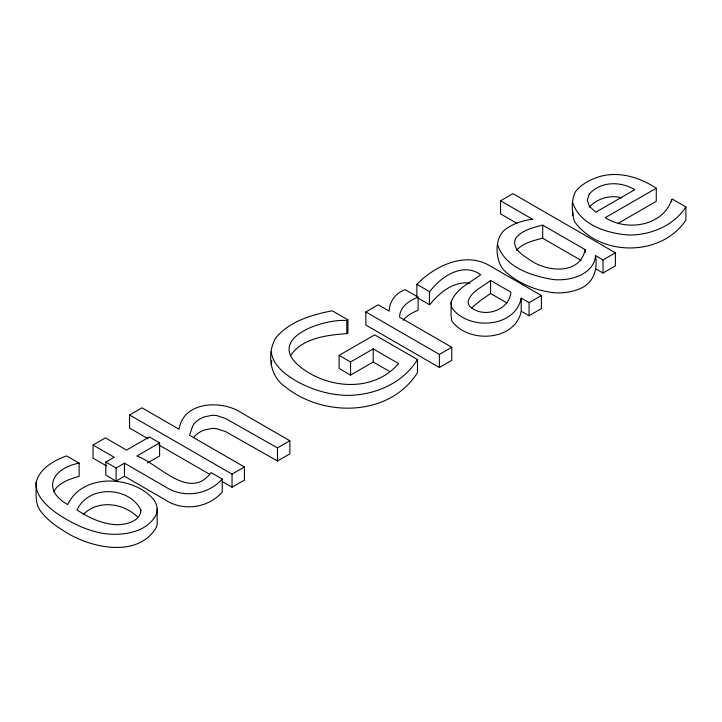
<?xml version="1.0" encoding="UTF-8"?>
<svg xmlns="http://www.w3.org/2000/svg" width="722" height="722" viewBox="0 0 722 722"><rect width="100%" height="100%" fill="white"/><g stroke="black" fill="none" stroke-linecap="round" stroke-linejoin="round"><path stroke-width="1.08" d="M595.497 268.71L603.005 273.042L615.379 265.895L615.379 252.799L603.005 259.947L595.497 255.615C598.141 271.03 592.41 285.226 576.661 289.892A33.383 19.277 0 0 1 553.485 292.663C534.948 290.47 516.51 282.789 503.216 269.487C495.373 259.658 494.444 239.984 503.748 230.76A47.246 27.274 0 0 1 532.421 219.19M656.271 188.216L605.307 217.638C626.813 231.735 663.166 226.067 671.677 199.543L672.399 199.128L685.9 206.916L685.9 220.011C661.65 257.104 599.531 257.005 574.342 221.257C571.761 211.808 570.967 200.508 575.569 191.574C581.824 183.65 591.264 179.065 600.767 176.24C620.008 171.222 640.089 177.594 656.271 188.216L656.271 201.312L617.806 223.522M572.681 215.544L572.934 212.178M389.781 371.568L373.211 362.002L350.558 375.079L339.105 368.464L339.105 355.368L374.655 334.837L417.46 359.547L417.46 372.642C389.681 416.829 323.429 417.713 285.244 386.812C269.541 376.225 266.589 353.004 276.021 337.499C290 321.091 311.796 314.828 332.192 310.776L347.923 319.855L347.923 332.959L346.804 333.6C327.093 335.152 302.013 337.896 290.425 355.874M271.219 364.854L271.77 360.756M595.497 255.615C595.027 266.21 585.948 273.467 576.661 276.797A33.383 19.277 0 0 1 553.485 279.567C532.267 276.147 505.274 267.672 497.783 245.272M521.23 298.114C515.219 328.32 467.621 330.703 451.728 307.635L451.079 302.455C455.447 288.782 470.23 282.871 480.662 274.694C463.244 261.978 440.962 276.418 430.168 291.156L429.437 291.58L416.865 284.315C435.357 265.398 466.159 250.742 491.068 266.49L541.374 295.533L541.374 308.628L529.064 315.731L521.23 311.209L521.23 298.114L529.064 302.635L541.374 295.533M521.23 311.209C515.219 341.425 467.621 343.807 451.728 320.73L451.079 315.55L451.079 302.455M585.091 249.604C580.064 275.434 546.392 271.905 529.984 259.983C523.161 255.462 510.716 248.151 515.815 238.143C522.177 229.939 533.152 227.565 542.691 225.129L585.091 249.604L585.091 252.88M157.179 509.055L157.179 522.15A44.114 25.469 0 0 1 156.494 527.159C138.588 558.079 92.118 548.332 66.902 532.836C56.939 526.798 47.056 520.093 40.17 510.499C34.43 502.214 36.461 491.944 36.1 482.504C39.593 468.352 53.816 460.573 66.577 455.916L79.149 463.172L79.149 476.267C69.835 479.092 58.933 482.458 53.78 491.456M417.46 359.547C402.84 383.581 374.041 395.521 346.677 395.394C328.727 394.934 311.209 389.519 295.65 380.684C284.829 374.068 272.907 365.305 271.219 351.749M685.9 206.916C673.924 225.517 651.325 234.903 629.737 235.047C608.05 233.811 579.937 225.228 572.681 202.449M516.483 250.471C522.899 242.827 533.477 240.607 542.691 238.224L581.237 260.48M403.111 320.333C406.811 315.361 412.578 312.617 418.119 310.225L418.119 297.13L405.213 289.675C395.954 292.735 389.447 301.309 389.14 311.119L378.211 304.801L365.837 311.949L365.837 325.044L439.382 367.507L451.764 360.359L451.764 347.264L399.546 317.12C399.808 306.742 409.392 300.478 418.119 297.13M589.242 207.205C597.211 198.388 610.433 194.561 621.877 197.9M222.232 479.029C208.098 495.039 183.045 498.595 165.212 486.7L124.455 463.172L116.089 468L105.818 462.071L105.818 475.166L116.089 481.096L124.455 476.267L165.212 499.804C183.045 511.69 208.098 508.135 222.232 492.124L222.232 479.029L211.104 472.603C189.29 501.745 158.461 463.353 136.828 456.024L159.616 442.875L159.616 455.97L147.27 463.091M471.511 307.978L480.473 300.569L490.545 293.493L490.545 280.398L510.95 292.184C509.218 311.236 482.161 319.124 469.318 305.839L467.991 302.274C470.248 291.327 482.919 287.094 490.545 280.398M83.274 514.515C98.138 499.38 123.327 502.945 137.568 517.033M148.127 438.768L129.59 428.065L129.59 414.969L141.972 407.822L179.038 429.229C183.451 400.818 222.593 399.69 242.114 413.183L289.856 440.745L289.856 453.84L277.474 460.988L225.652 431.639L216.762 428.678L212.548 428.327L204.227 429.996A29.855 17.238 0 0 0 193.658 437.541M516.97 223.369L500.554 213.892L500.554 200.797L512.927 193.649L615.379 252.799M106.495 465.898L93.048 458.136L93.048 445.041L105.421 437.893L126.558 450.095L149.346 436.945L159.616 442.875M79.149 463.172C53.257 467.838 40.667 489.119 67.697 504.606C82.407 473.054 132.325 475.22 153.226 499.019A44.114 25.469 0 0 1 156.494 514.055C147.18 532.926 121.973 536.22 103.174 533.423C85.801 530.372 69.808 522.295 55.404 512.34C45.982 505.102 35.234 495.536 36.1 482.504M339.105 355.368L350.558 361.975L373.211 348.897L398.562 363.536C374.041 392.362 328.943 389.23 300.948 367.453C264.035 338.627 322.914 318.601 346.804 320.505L347.923 319.855M105.818 462.071L114.184 457.243L93.048 445.041M417.83 297.969L429.437 304.675L430.168 304.251C439.545 292.509 453.976 280.858 469.968 283.141M129.59 414.969L232.042 474.119L244.424 466.972L244.424 480.067L232.042 487.215L222.286 481.583M244.424 466.972L189.507 435.267L192.666 426.034A29.855 17.238 0 0 1 204.227 416.892L212.548 415.231L216.762 415.574L225.652 418.543L277.474 447.893L289.856 440.745M365.837 311.949L439.382 354.412L451.764 347.264M500.554 200.797L532.421 219.199M490.545 293.493L507.07 303.032M158.858 444.969L209.597 474.264M671.677 199.543L671.677 201.727M603.005 259.947L603.005 273.042M542.691 225.129L542.691 238.224M529.064 302.635L529.064 315.731M439.382 354.412L439.382 367.507M429.437 291.58L429.437 304.675M416.865 284.315L416.865 297.41M373.211 348.897L373.211 362.002M350.558 361.975L350.558 375.079M346.804 320.505L346.804 333.6M277.474 447.893L277.474 460.988M232.042 474.119L232.042 487.215M124.455 463.172L124.455 476.267M116.089 468L116.089 481.096M140.943 510.138C140.366 521.564 125.447 525.029 115.89 524.677C101.811 523.838 88.671 517.674 77.046 510.003C88.535 484.67 129.337 486.411 140.943 510.138M589.242 194.11L587.266 200.229L589.468 206.366L595.831 212.16L634.737 189.696C620.767 181.051 600.569 181.195 589.242 194.11"/></g></svg>
